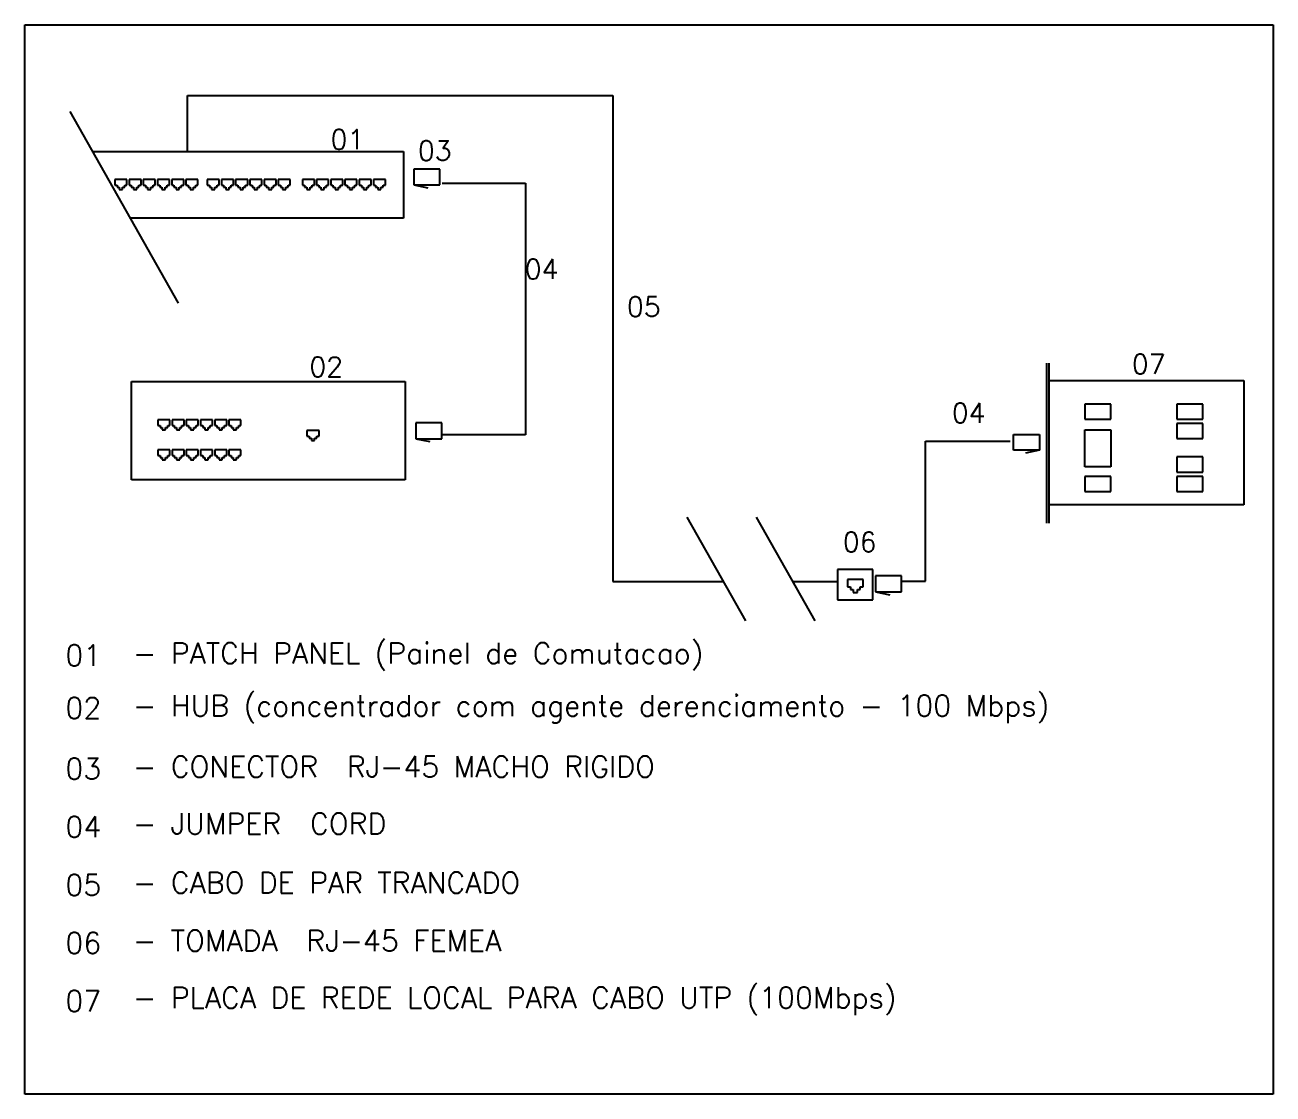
# Model space of a CAD drawing. Extents: x 16 to 124, y 36 to 90.
# Drawn here: x 90.629 to 95.582, y 75.818 to 80.061 of the extents above; entities that cross this region are included whole.
import ezdxf

# ---------------------------------------------------------------- set-up
doc = ezdxf.new("R2010")
doc.units = 0
doc.header["$LTSCALE"] = 0.02
for name, color, linetype in [('3PLANO', 5, 'CONTINUOUS'), ('7TEXTO', 1, 'CONTINUOUS'), ('DES', 5, 'CONTINUOUS'), ('PPN', 7, 'CONTINUOUS'), ('TXLOGICA', 160, 'CONTINUOUS')]:
    doc.layers.add(name, color=color, linetype=linetype)
doc.styles.add('ROMANS', font='simplex.shx')

msp = doc.modelspace()

# ---------------------------------------------------------------- linework, layer by layer
at = {"layer": '3PLANO', "color": 5}
for p, q in [((90.6292, 75.81789), (90.6292, 80.06072)), ((90.6292, 80.06072), (95.58174, 80.06072)), ((95.58174, 80.06072), (95.58174, 75.81789)), ((91.27457, 79.78115), (92.96155, 79.78115)), ((91.27457, 79.55902), (91.27457, 79.78115)), ((92.96155, 79.78115), (92.96155, 77.85136)), ((92.96155, 79.78115), (92.96155, 77.85136)), ((92.28412, 79.43326), (92.6153, 79.43326)), ((92.6153, 79.43326), (92.6153, 78.43377)), ((92.6153, 78.43377), (92.28412, 78.43377)), ((94.20248, 78.40942), (94.53863, 78.40942)), ((94.20248, 78.40942), (94.53863, 78.40942)), ((94.20248, 77.85383), (94.20248, 78.40942)), ((94.20248, 77.85383), (94.20248, 78.40942)), ((93.25592, 78.10677), (93.48869, 77.69524)), ((93.25592, 78.10677), (93.48869, 77.69524)), ((93.53047, 78.10677), (93.76323, 77.69524)), ((93.53047, 78.10677), (93.76323, 77.69524)), ((92.96155, 77.85136), (93.40038, 77.85136)), ((93.67493, 77.85136), (93.85385, 77.85136)), ((93.67493, 77.85136), (93.85385, 77.85136)), ((94.10671, 77.85383), (94.20248, 77.85383)), ((95.58174, 75.81789), (90.6292, 75.81789))]:
    msp.add_line(p, q, dxfattribs=at)
at = {"layer": 'DES'}
for p, q in [((90.80703, 79.71788), (91.23757, 78.95668)), ((90.89688, 79.55902), (92.13177, 79.55902)), ((90.89688, 79.55902), (92.13177, 79.55902)), ((92.13177, 79.55902), (92.13177, 79.29426)), ((92.13177, 79.55902), (92.13177, 79.29426)), ((92.17198, 79.48904), (92.17198, 79.42621)), ((92.17198, 79.48904), (92.17198, 79.42621)), ((92.27521, 79.48904), (92.17198, 79.48904)), ((92.27521, 79.48904), (92.17198, 79.48904)), ((92.27521, 79.42621), (92.27521, 79.48904)), ((92.27521, 79.42621), (92.27521, 79.48904)), ((91.0338, 79.4471), (90.98615, 79.4471)), ((91.0338, 79.4471), (90.98615, 79.4471)), ((90.98615, 79.4471), (90.98615, 79.42545)), ((90.98615, 79.4471), (90.98615, 79.42545)), ((91.0338, 79.42545), (91.0338, 79.4471)), ((91.0338, 79.42545), (91.0338, 79.4471)), ((91.04246, 79.4471), (91.04246, 79.42545)), ((91.04246, 79.4471), (91.04246, 79.42545)), ((91.0901, 79.4471), (91.04246, 79.4471)), ((91.0901, 79.4471), (91.04246, 79.4471)), ((91.0901, 79.42545), (91.0901, 79.4471)), ((91.0901, 79.42545), (91.0901, 79.4471)), ((91.09876, 79.4471), (91.09876, 79.42545)), ((91.09876, 79.4471), (91.09876, 79.42545)), ((91.14641, 79.4471), (91.09876, 79.4471)), ((91.14641, 79.4471), (91.09876, 79.4471)), ((91.14641, 79.42545), (91.14641, 79.4471)), ((91.14641, 79.42545), (91.14641, 79.4471)), ((91.15507, 79.4471), (91.15507, 79.42545)), ((91.15507, 79.4471), (91.15507, 79.42545)), ((91.20271, 79.4471), (91.15507, 79.4471)), ((91.20271, 79.4471), (91.15507, 79.4471)), ((91.20271, 79.42545), (91.20271, 79.4471)), ((91.20271, 79.42545), (91.20271, 79.4471)), ((91.21138, 79.4471), (91.21138, 79.42545)), ((91.21138, 79.4471), (91.21138, 79.42545)), ((91.25902, 79.4471), (91.21138, 79.4471)), ((91.25902, 79.4471), (91.21138, 79.4471)), ((91.25902, 79.42545), (91.25902, 79.4471)), ((91.25902, 79.42545), (91.25902, 79.4471)), ((91.26768, 79.4471), (91.26768, 79.42545)), ((91.26768, 79.4471), (91.26768, 79.42545)), ((91.31533, 79.4471), (91.26768, 79.4471)), ((91.31533, 79.4471), (91.26768, 79.4471)), ((91.31533, 79.42545), (91.31533, 79.4471)), ((91.31533, 79.42545), (91.31533, 79.4471)), ((91.35268, 79.4471), (91.35268, 79.42545)), ((91.35268, 79.4471), (91.35268, 79.42545)), ((91.40032, 79.4471), (91.35268, 79.4471)), ((91.40032, 79.4471), (91.35268, 79.4471)), ((91.40032, 79.42545), (91.40032, 79.4471)), ((91.40032, 79.42545), (91.40032, 79.4471)), ((91.40898, 79.4471), (91.40898, 79.42545)), ((91.40898, 79.4471), (91.40898, 79.42545)), ((91.45663, 79.4471), (91.40898, 79.4471)), ((91.45663, 79.4471), (91.40898, 79.4471)), ((91.45663, 79.42545), (91.45663, 79.4471)), ((91.45663, 79.42545), (91.45663, 79.4471)), ((91.51293, 79.4471), (91.46529, 79.4471)), ((91.51293, 79.4471), (91.46529, 79.4471)), ((91.46529, 79.4471), (91.46529, 79.42545)), ((91.46529, 79.4471), (91.46529, 79.42545)), ((91.51293, 79.42545), (91.51293, 79.4471)), ((91.51293, 79.42545), (91.51293, 79.4471)), ((91.5216, 79.4471), (91.5216, 79.42545)), ((91.5216, 79.4471), (91.5216, 79.42545)), ((91.56924, 79.4471), (91.5216, 79.4471)), ((91.56924, 79.4471), (91.5216, 79.4471)), ((91.56924, 79.42545), (91.56924, 79.4471)), ((91.56924, 79.42545), (91.56924, 79.4471)), ((91.5779, 79.4471), (91.5779, 79.42545)), ((91.5779, 79.4471), (91.5779, 79.42545)), ((91.62555, 79.4471), (91.5779, 79.4471)), ((91.62555, 79.4471), (91.5779, 79.4471)), ((91.62555, 79.42545), (91.62555, 79.4471)), ((91.62555, 79.42545), (91.62555, 79.4471)), ((91.63421, 79.4471), (91.63421, 79.42545)), ((91.63421, 79.4471), (91.63421, 79.42545)), ((91.68185, 79.4471), (91.63421, 79.4471)), ((91.68185, 79.4471), (91.63421, 79.4471)), ((91.68185, 79.42545), (91.68185, 79.4471)), ((91.68185, 79.42545), (91.68185, 79.4471)), ((91.73011, 79.4471), (91.73011, 79.42545)), ((91.73011, 79.4471), (91.73011, 79.42545)), ((91.77776, 79.4471), (91.73011, 79.4471)), ((91.77776, 79.4471), (91.73011, 79.4471)), ((91.77776, 79.42545), (91.77776, 79.4471)), ((91.77776, 79.42545), (91.77776, 79.4471)), ((91.78642, 79.4471), (91.78642, 79.42545)), ((91.78642, 79.4471), (91.78642, 79.42545)), ((91.83406, 79.4471), (91.78642, 79.4471)), ((91.83406, 79.4471), (91.78642, 79.4471)), ((91.83406, 79.42545), (91.83406, 79.4471)), ((91.83406, 79.42545), (91.83406, 79.4471)), ((91.84273, 79.4471), (91.84273, 79.42545)), ((91.84273, 79.4471), (91.84273, 79.42545)), ((91.89037, 79.4471), (91.84273, 79.4471)), ((91.89037, 79.4471), (91.84273, 79.4471)), ((91.89037, 79.42545), (91.89037, 79.4471)), ((91.89037, 79.42545), (91.89037, 79.4471)), ((91.89903, 79.4471), (91.89903, 79.42545)), ((91.89903, 79.4471), (91.89903, 79.42545)), ((91.94668, 79.4471), (91.89903, 79.4471)), ((91.94668, 79.4471), (91.89903, 79.4471)), ((91.94668, 79.42545), (91.94668, 79.4471)), ((91.94668, 79.42545), (91.94668, 79.4471)), ((91.95534, 79.4471), (91.95534, 79.42545)), ((91.95534, 79.4471), (91.95534, 79.42545)), ((92.00298, 79.4471), (91.95534, 79.4471)), ((92.00298, 79.4471), (91.95534, 79.4471)), ((92.00298, 79.42545), (92.00298, 79.4471)), ((92.00298, 79.42545), (92.00298, 79.4471)), ((92.01164, 79.4471), (92.01164, 79.42545)), ((92.01164, 79.4471), (92.01164, 79.42545)), ((92.05929, 79.4471), (92.01164, 79.4471)), ((92.05929, 79.4471), (92.01164, 79.4471)), ((92.05929, 79.42545), (92.05929, 79.4471)), ((92.05929, 79.42545), (92.05929, 79.4471)), ((90.98615, 79.42545), (90.99481, 79.42545)), ((90.98615, 79.42545), (90.99481, 79.42545)), ((90.99481, 79.42545), (90.99481, 79.41679)), ((90.99481, 79.42545), (90.99481, 79.41679)), ((90.99481, 79.41679), (91.00348, 79.41679)), ((90.99481, 79.41679), (91.00348, 79.41679)), ((91.00348, 79.41679), (91.00348, 79.40812)), ((91.00348, 79.41679), (91.00348, 79.40812)), ((91.00348, 79.40812), (91.01647, 79.40812)), ((91.00348, 79.40812), (91.01647, 79.40812)), ((91.01647, 79.40812), (91.01647, 79.41679)), ((91.01647, 79.41679), (91.02513, 79.41679)), ((91.01647, 79.40812), (91.01647, 79.41679)), ((91.01647, 79.41679), (91.02513, 79.41679)), ((91.02513, 79.41679), (91.02513, 79.42545)), ((91.02513, 79.42545), (91.0338, 79.42545)), ((91.02513, 79.41679), (91.02513, 79.42545)), ((91.02513, 79.42545), (91.0338, 79.42545)), ((91.04246, 79.42545), (91.05112, 79.42545)), ((91.04246, 79.42545), (91.05112, 79.42545)), ((91.05112, 79.42545), (91.05112, 79.41679)), ((91.05112, 79.42545), (91.05112, 79.41679)), ((91.05112, 79.41679), (91.05978, 79.41679)), ((91.05112, 79.41679), (91.05978, 79.41679)), ((91.05978, 79.41679), (91.05978, 79.40812)), ((91.05978, 79.41679), (91.05978, 79.40812)), ((91.05978, 79.40812), (91.07278, 79.40812)), ((91.05978, 79.40812), (91.07278, 79.40812)), ((91.07278, 79.40812), (91.07278, 79.41679)), ((91.07278, 79.41679), (91.08144, 79.41679)), ((91.07278, 79.40812), (91.07278, 79.41679)), ((91.07278, 79.41679), (91.08144, 79.41679)), ((91.08144, 79.41679), (91.08144, 79.42545)), ((91.08144, 79.42545), (91.0901, 79.42545)), ((91.08144, 79.41679), (91.08144, 79.42545)), ((91.08144, 79.42545), (91.0901, 79.42545)), ((91.09876, 79.42545), (91.10743, 79.42545)), ((91.09876, 79.42545), (91.10743, 79.42545)), ((91.10743, 79.42545), (91.10743, 79.41679)), ((91.10743, 79.42545), (91.10743, 79.41679)), ((91.10743, 79.41679), (91.11609, 79.41679)), ((91.10743, 79.41679), (91.11609, 79.41679)), ((91.11609, 79.41679), (91.11609, 79.40812)), ((91.11609, 79.41679), (91.11609, 79.40812)), ((91.11609, 79.40812), (91.12908, 79.40812)), ((91.11609, 79.40812), (91.12908, 79.40812)), ((91.12908, 79.40812), (91.12908, 79.41679)), ((91.12908, 79.41679), (91.13775, 79.41679)), ((91.12908, 79.40812), (91.12908, 79.41679)), ((91.12908, 79.41679), (91.13775, 79.41679)), ((91.13775, 79.41679), (91.13775, 79.42545)), ((91.13775, 79.42545), (91.14641, 79.42545)), ((91.13775, 79.41679), (91.13775, 79.42545)), ((91.13775, 79.42545), (91.14641, 79.42545)), ((91.15507, 79.42545), (91.16373, 79.42545)), ((91.15507, 79.42545), (91.16373, 79.42545)), ((91.16373, 79.42545), (91.16373, 79.41679)), ((91.16373, 79.42545), (91.16373, 79.41679)), ((91.16373, 79.41679), (91.1724, 79.41679)), ((91.16373, 79.41679), (91.1724, 79.41679)), ((91.1724, 79.41679), (91.1724, 79.40812)), ((91.1724, 79.41679), (91.1724, 79.40812)), ((91.1724, 79.40812), (91.18539, 79.40812)), ((91.1724, 79.40812), (91.18539, 79.40812)), ((91.18539, 79.40812), (91.18539, 79.41679)), ((91.18539, 79.41679), (91.19405, 79.41679)), ((91.18539, 79.40812), (91.18539, 79.41679)), ((91.18539, 79.41679), (91.19405, 79.41679)), ((91.19405, 79.41679), (91.19405, 79.42545)), ((91.19405, 79.42545), (91.20271, 79.42545)), ((91.19405, 79.41679), (91.19405, 79.42545)), ((91.19405, 79.42545), (91.20271, 79.42545)), ((91.21138, 79.42545), (91.22004, 79.42545)), ((91.21138, 79.42545), (91.22004, 79.42545)), ((91.22004, 79.42545), (91.22004, 79.41679)), ((91.22004, 79.42545), (91.22004, 79.41679)), ((91.22004, 79.41679), (91.2287, 79.41679)), ((91.22004, 79.41679), (91.2287, 79.41679)), ((91.2287, 79.41679), (91.2287, 79.40812)), ((91.2287, 79.41679), (91.2287, 79.40812)), ((91.2287, 79.40812), (91.2417, 79.40812)), ((91.2287, 79.40812), (91.2417, 79.40812)), ((91.2417, 79.40812), (91.2417, 79.41679)), ((91.2417, 79.41679), (91.25036, 79.41679)), ((91.2417, 79.40812), (91.2417, 79.41679)), ((91.2417, 79.41679), (91.25036, 79.41679)), ((91.25036, 79.41679), (91.25036, 79.42545)), ((91.25036, 79.42545), (91.25902, 79.42545)), ((91.25036, 79.41679), (91.25036, 79.42545)), ((91.25036, 79.42545), (91.25902, 79.42545)), ((91.26768, 79.42545), (91.27635, 79.42545)), ((91.26768, 79.42545), (91.27635, 79.42545)), ((91.27635, 79.42545), (91.27635, 79.41679)), ((91.27635, 79.42545), (91.27635, 79.41679)), ((91.27635, 79.41679), (91.28501, 79.41679)), ((91.27635, 79.41679), (91.28501, 79.41679)), ((91.28501, 79.41679), (91.28501, 79.40812)), ((91.28501, 79.41679), (91.28501, 79.40812)), ((91.28501, 79.40812), (91.298, 79.40812)), ((91.28501, 79.40812), (91.298, 79.40812)), ((91.298, 79.40812), (91.298, 79.41679)), ((91.298, 79.41679), (91.30666, 79.41679)), ((91.298, 79.40812), (91.298, 79.41679)), ((91.298, 79.41679), (91.30666, 79.41679)), ((91.30666, 79.41679), (91.30666, 79.42545)), ((91.30666, 79.42545), (91.31533, 79.42545)), ((91.30666, 79.41679), (91.30666, 79.42545)), ((91.30666, 79.42545), (91.31533, 79.42545)), ((91.35268, 79.42545), (91.36134, 79.42545)), ((91.35268, 79.42545), (91.36134, 79.42545)), ((91.36134, 79.42545), (91.36134, 79.41679)), ((91.36134, 79.42545), (91.36134, 79.41679)), ((91.36134, 79.41679), (91.37, 79.41679)), ((91.36134, 79.41679), (91.37, 79.41679)), ((91.37, 79.41679), (91.37, 79.40812)), ((91.37, 79.41679), (91.37, 79.40812)), ((91.37, 79.40812), (91.383, 79.40812)), ((91.37, 79.40812), (91.383, 79.40812)), ((91.383, 79.40812), (91.383, 79.41679)), ((91.383, 79.41679), (91.39166, 79.41679)), ((91.383, 79.40812), (91.383, 79.41679)), ((91.383, 79.41679), (91.39166, 79.41679)), ((91.39166, 79.41679), (91.39166, 79.42545)), ((91.39166, 79.42545), (91.40032, 79.42545)), ((91.39166, 79.41679), (91.39166, 79.42545)), ((91.39166, 79.42545), (91.40032, 79.42545)), ((91.40898, 79.42545), (91.41765, 79.42545)), ((91.40898, 79.42545), (91.41765, 79.42545)), ((91.41765, 79.42545), (91.41765, 79.41679)), ((91.41765, 79.42545), (91.41765, 79.41679)), ((91.41765, 79.41679), (91.42631, 79.41679)), ((91.41765, 79.41679), (91.42631, 79.41679)), ((91.42631, 79.41679), (91.42631, 79.40812)), ((91.42631, 79.41679), (91.42631, 79.40812)), ((91.42631, 79.40812), (91.4393, 79.40812)), ((91.42631, 79.40812), (91.4393, 79.40812)), ((91.4393, 79.40812), (91.4393, 79.41679)), ((91.4393, 79.41679), (91.44796, 79.41679)), ((91.4393, 79.40812), (91.4393, 79.41679)), ((91.4393, 79.41679), (91.44796, 79.41679)), ((91.44796, 79.41679), (91.44796, 79.42545)), ((91.44796, 79.42545), (91.45663, 79.42545)), ((91.44796, 79.41679), (91.44796, 79.42545)), ((91.44796, 79.42545), (91.45663, 79.42545)), ((91.46529, 79.42545), (91.47395, 79.42545)), ((91.46529, 79.42545), (91.47395, 79.42545)), ((91.47395, 79.42545), (91.47395, 79.41679)), ((91.47395, 79.42545), (91.47395, 79.41679)), ((91.47395, 79.41679), (91.48261, 79.41679)), ((91.47395, 79.41679), (91.48261, 79.41679)), ((91.48261, 79.41679), (91.48261, 79.40812)), ((91.48261, 79.41679), (91.48261, 79.40812)), ((91.48261, 79.40812), (91.49561, 79.40812)), ((91.48261, 79.40812), (91.49561, 79.40812)), ((91.49561, 79.40812), (91.49561, 79.41679)), ((91.49561, 79.41679), (91.50427, 79.41679)), ((91.49561, 79.40812), (91.49561, 79.41679)), ((91.49561, 79.41679), (91.50427, 79.41679)), ((91.50427, 79.41679), (91.50427, 79.42545)), ((91.50427, 79.42545), (91.51293, 79.42545)), ((91.50427, 79.41679), (91.50427, 79.42545)), ((91.50427, 79.42545), (91.51293, 79.42545)), ((91.5216, 79.42545), (91.53026, 79.42545)), ((91.5216, 79.42545), (91.53026, 79.42545)), ((91.53026, 79.42545), (91.53026, 79.41679)), ((91.53026, 79.42545), (91.53026, 79.41679)), ((91.53026, 79.41679), (91.53892, 79.41679)), ((91.53026, 79.41679), (91.53892, 79.41679)), ((91.53892, 79.41679), (91.53892, 79.40812)), ((91.53892, 79.41679), (91.53892, 79.40812)), ((91.53892, 79.40812), (91.55191, 79.40812)), ((91.53892, 79.40812), (91.55191, 79.40812)), ((91.55191, 79.40812), (91.55191, 79.41679)), ((91.55191, 79.41679), (91.56058, 79.41679)), ((91.55191, 79.40812), (91.55191, 79.41679)), ((91.55191, 79.41679), (91.56058, 79.41679)), ((91.56058, 79.41679), (91.56058, 79.42545)), ((91.56058, 79.42545), (91.56924, 79.42545)), ((91.56058, 79.41679), (91.56058, 79.42545)), ((91.56058, 79.42545), (91.56924, 79.42545)), ((91.5779, 79.42545), (91.58656, 79.42545)), ((91.5779, 79.42545), (91.58656, 79.42545)), ((91.58656, 79.42545), (91.58656, 79.41679)), ((91.58656, 79.42545), (91.58656, 79.41679)), ((91.58656, 79.41679), (91.59523, 79.41679)), ((91.58656, 79.41679), (91.59523, 79.41679)), ((91.59523, 79.41679), (91.59523, 79.40812)), ((91.59523, 79.41679), (91.59523, 79.40812)), ((91.59523, 79.40812), (91.60822, 79.40812)), ((91.59523, 79.40812), (91.60822, 79.40812)), ((91.60822, 79.40812), (91.60822, 79.41679)), ((91.60822, 79.41679), (91.61688, 79.41679)), ((91.60822, 79.40812), (91.60822, 79.41679)), ((91.60822, 79.41679), (91.61688, 79.41679)), ((91.61688, 79.41679), (91.61688, 79.42545)), ((91.61688, 79.42545), (91.62555, 79.42545)), ((91.61688, 79.41679), (91.61688, 79.42545)), ((91.61688, 79.42545), (91.62555, 79.42545)), ((91.63421, 79.42545), (91.64287, 79.42545)), ((91.63421, 79.42545), (91.64287, 79.42545)), ((91.64287, 79.42545), (91.64287, 79.41679)), ((91.64287, 79.42545), (91.64287, 79.41679)), ((91.64287, 79.41679), (91.65153, 79.41679)), ((91.64287, 79.41679), (91.65153, 79.41679)), ((91.65153, 79.41679), (91.65153, 79.40812)), ((91.65153, 79.41679), (91.65153, 79.40812)), ((91.65153, 79.40812), (91.66453, 79.40812)), ((91.65153, 79.40812), (91.66453, 79.40812)), ((91.66453, 79.40812), (91.66453, 79.41679)), ((91.66453, 79.41679), (91.67319, 79.41679)), ((91.66453, 79.40812), (91.66453, 79.41679)), ((91.66453, 79.41679), (91.67319, 79.41679)), ((91.67319, 79.41679), (91.67319, 79.42545)), ((91.67319, 79.42545), (91.68185, 79.42545)), ((91.67319, 79.41679), (91.67319, 79.42545)), ((91.67319, 79.42545), (91.68185, 79.42545)), ((91.73011, 79.42545), (91.73878, 79.42545)), ((91.73011, 79.42545), (91.73878, 79.42545)), ((91.73878, 79.42545), (91.73878, 79.41679)), ((91.73878, 79.42545), (91.73878, 79.41679)), ((91.73878, 79.41679), (91.74744, 79.41679)), ((91.73878, 79.41679), (91.74744, 79.41679)), ((91.74744, 79.41679), (91.74744, 79.40812)), ((91.74744, 79.41679), (91.74744, 79.40812)), ((91.74744, 79.40812), (91.76043, 79.40812)), ((91.74744, 79.40812), (91.76043, 79.40812)), ((91.76043, 79.40812), (91.76043, 79.41679)), ((91.76043, 79.41679), (91.76909, 79.41679)), ((91.76043, 79.40812), (91.76043, 79.41679)), ((91.76043, 79.41679), (91.76909, 79.41679)), ((91.76909, 79.41679), (91.76909, 79.42545)), ((91.76909, 79.42545), (91.77776, 79.42545)), ((91.76909, 79.41679), (91.76909, 79.42545)), ((91.76909, 79.42545), (91.77776, 79.42545)), ((91.78642, 79.42545), (91.79508, 79.42545)), ((91.78642, 79.42545), (91.79508, 79.42545)), ((91.79508, 79.42545), (91.79508, 79.41679)), ((91.79508, 79.42545), (91.79508, 79.41679)), ((91.79508, 79.41679), (91.80374, 79.41679)), ((91.79508, 79.41679), (91.80374, 79.41679)), ((91.80374, 79.41679), (91.80374, 79.40812)), ((91.80374, 79.41679), (91.80374, 79.40812)), ((91.80374, 79.40812), (91.81674, 79.40812)), ((91.80374, 79.40812), (91.81674, 79.40812)), ((91.81674, 79.40812), (91.81674, 79.41679)), ((91.81674, 79.41679), (91.8254, 79.41679)), ((91.81674, 79.40812), (91.81674, 79.41679)), ((91.81674, 79.41679), (91.8254, 79.41679)), ((91.8254, 79.41679), (91.8254, 79.42545)), ((91.8254, 79.42545), (91.83406, 79.42545)), ((91.8254, 79.41679), (91.8254, 79.42545)), ((91.8254, 79.42545), (91.83406, 79.42545)), ((91.84273, 79.42545), (91.85139, 79.42545)), ((91.84273, 79.42545), (91.85139, 79.42545)), ((91.85139, 79.42545), (91.85139, 79.41679)), ((91.85139, 79.42545), (91.85139, 79.41679)), ((91.85139, 79.41679), (91.86005, 79.41679)), ((91.85139, 79.41679), (91.86005, 79.41679)), ((91.86005, 79.41679), (91.86005, 79.40812)), ((91.86005, 79.41679), (91.86005, 79.40812)), ((91.86005, 79.40812), (91.87304, 79.40812)), ((91.86005, 79.40812), (91.87304, 79.40812)), ((91.87304, 79.40812), (91.87304, 79.41679)), ((91.87304, 79.41679), (91.88171, 79.41679)), ((91.87304, 79.40812), (91.87304, 79.41679)), ((91.87304, 79.41679), (91.88171, 79.41679)), ((91.88171, 79.41679), (91.88171, 79.42545)), ((91.88171, 79.42545), (91.89037, 79.42545)), ((91.88171, 79.41679), (91.88171, 79.42545)), ((91.88171, 79.42545), (91.89037, 79.42545)), ((91.89903, 79.42545), (91.90769, 79.42545)), ((91.89903, 79.42545), (91.90769, 79.42545)), ((91.90769, 79.42545), (91.90769, 79.41679)), ((91.90769, 79.42545), (91.90769, 79.41679)), ((91.90769, 79.41679), (91.91636, 79.41679)), ((91.90769, 79.41679), (91.91636, 79.41679)), ((91.91636, 79.41679), (91.91636, 79.40812)), ((91.91636, 79.41679), (91.91636, 79.40812)), ((91.91636, 79.40812), (91.92935, 79.40812)), ((91.91636, 79.40812), (91.92935, 79.40812)), ((91.92935, 79.40812), (91.92935, 79.41679)), ((91.92935, 79.41679), (91.93801, 79.41679)), ((91.92935, 79.40812), (91.92935, 79.41679)), ((91.92935, 79.41679), (91.93801, 79.41679)), ((91.93801, 79.41679), (91.93801, 79.42545)), ((91.93801, 79.42545), (91.94668, 79.42545)), ((91.93801, 79.41679), (91.93801, 79.42545)), ((91.93801, 79.42545), (91.94668, 79.42545)), ((91.95534, 79.42545), (91.964, 79.42545)), ((91.95534, 79.42545), (91.964, 79.42545)), ((91.964, 79.42545), (91.964, 79.41679)), ((91.964, 79.42545), (91.964, 79.41679)), ((91.964, 79.41679), (91.97266, 79.41679)), ((91.964, 79.41679), (91.97266, 79.41679)), ((91.97266, 79.41679), (91.97266, 79.40812)), ((91.97266, 79.41679), (91.97266, 79.40812)), ((91.97266, 79.40812), (91.98566, 79.40812)), ((91.97266, 79.40812), (91.98566, 79.40812)), ((91.98566, 79.40812), (91.98566, 79.41679)), ((91.98566, 79.41679), (91.99432, 79.41679)), ((91.98566, 79.40812), (91.98566, 79.41679)), ((91.98566, 79.41679), (91.99432, 79.41679)), ((91.99432, 79.41679), (91.99432, 79.42545)), ((91.99432, 79.42545), (92.00298, 79.42545)), ((91.99432, 79.41679), (91.99432, 79.42545)), ((91.99432, 79.42545), (92.00298, 79.42545)), ((92.01164, 79.42545), (92.02031, 79.42545)), ((92.01164, 79.42545), (92.02031, 79.42545)), ((92.02031, 79.42545), (92.02031, 79.41679)), ((92.02031, 79.42545), (92.02031, 79.41679)), ((92.02031, 79.41679), (92.02897, 79.41679)), ((92.02031, 79.41679), (92.02897, 79.41679)), ((92.02897, 79.41679), (92.02897, 79.40812)), ((92.02897, 79.41679), (92.02897, 79.40812)), ((92.02897, 79.40812), (92.04196, 79.40812)), ((92.02897, 79.40812), (92.04196, 79.40812)), ((92.04196, 79.40812), (92.04196, 79.41679)), ((92.04196, 79.41679), (92.05063, 79.41679)), ((92.04196, 79.40812), (92.04196, 79.41679)), ((92.04196, 79.41679), (92.05063, 79.41679)), ((92.05063, 79.41679), (92.05063, 79.42545)), ((92.05063, 79.41679), (92.05063, 79.42545)), ((92.05063, 79.42545), (92.05929, 79.42545)), ((92.05063, 79.42545), (92.05929, 79.42545)), ((92.17198, 79.42621), (92.22793, 79.4146)), ((92.17198, 79.42621), (92.22793, 79.4146)), ((92.17198, 79.42621), (92.27521, 79.42621)), ((92.17198, 79.42621), (92.27521, 79.42621)), ((92.13177, 79.29426), (91.04663, 79.29426)), ((92.13177, 79.29426), (91.04663, 79.29426)), ((94.68465, 78.08327), (94.68465, 78.71847)), ((94.68465, 78.08327), (94.68465, 78.71847)), ((94.69323, 78.08327), (94.69323, 78.71847)), ((94.69323, 78.08327), (94.69323, 78.71847)), ((94.69323, 78.6499), (95.46621, 78.6499)), ((94.69323, 78.6499), (95.46621, 78.6499)), ((95.46621, 78.6499), (95.46621, 78.15612)), ((95.46621, 78.6499), (95.46621, 78.15612)), ((91.0521, 78.25505), (91.0521, 78.64558)), ((91.0521, 78.25505), (91.0521, 78.64558)), ((91.0521, 78.64558), (92.13839, 78.64558)), ((91.0521, 78.64558), (92.13839, 78.64558)), ((92.13839, 78.64558), (92.13839, 78.25505)), ((92.13839, 78.64558), (92.13839, 78.25505)), ((94.83513, 78.5562), (94.83513, 78.49621)), ((94.83513, 78.5562), (94.83513, 78.49621)), ((94.93805, 78.5562), (94.83513, 78.5562)), ((94.93805, 78.5562), (94.83513, 78.5562)), ((94.93805, 78.49621), (94.93805, 78.5562)), ((94.93805, 78.49621), (94.93805, 78.5562)), ((95.19963, 78.5562), (95.19963, 78.49621)), ((95.19963, 78.5562), (95.19963, 78.49621)), ((95.30255, 78.5562), (95.19963, 78.5562)), ((95.30255, 78.5562), (95.19963, 78.5562)), ((95.30255, 78.49621), (95.30255, 78.5562)), ((95.30255, 78.49621), (95.30255, 78.5562)), ((91.20444, 78.49334), (91.1568, 78.49334)), ((91.1568, 78.49334), (91.1568, 78.47168)), ((91.20444, 78.49334), (91.1568, 78.49334)), ((91.1568, 78.49334), (91.1568, 78.47168)), ((91.1568, 78.47168), (91.16546, 78.47168)), ((91.1568, 78.47168), (91.16546, 78.47168)), ((91.16546, 78.47168), (91.16546, 78.46302)), ((91.16546, 78.47168), (91.16546, 78.46302)), ((91.16546, 78.46302), (91.17412, 78.46302)), ((91.16546, 78.46302), (91.17412, 78.46302)), ((91.17412, 78.46302), (91.17412, 78.45436)), ((91.17412, 78.46302), (91.17412, 78.45436)), ((91.17412, 78.45436), (91.18712, 78.45436)), ((91.17412, 78.45436), (91.18712, 78.45436)), ((91.18712, 78.45436), (91.18712, 78.46302)), ((91.18712, 78.46302), (91.19578, 78.46302)), ((91.18712, 78.45436), (91.18712, 78.46302)), ((91.18712, 78.46302), (91.19578, 78.46302)), ((91.19578, 78.46302), (91.19578, 78.47168)), ((91.19578, 78.47168), (91.20444, 78.47168)), ((91.19578, 78.46302), (91.19578, 78.47168)), ((91.19578, 78.47168), (91.20444, 78.47168)), ((91.20444, 78.47168), (91.20444, 78.49334)), ((91.20444, 78.47168), (91.20444, 78.49334)), ((91.26075, 78.49334), (91.2131, 78.49334)), ((91.2131, 78.49334), (91.2131, 78.47168)), ((91.26075, 78.49334), (91.2131, 78.49334)), ((91.2131, 78.49334), (91.2131, 78.47168)), ((91.2131, 78.47168), (91.22177, 78.47168)), ((91.2131, 78.47168), (91.22177, 78.47168)), ((91.22177, 78.47168), (91.22177, 78.46302)), ((91.22177, 78.47168), (91.22177, 78.46302)), ((91.22177, 78.46302), (91.23043, 78.46302)), ((91.22177, 78.46302), (91.23043, 78.46302)), ((91.23043, 78.46302), (91.23043, 78.45436)), ((91.23043, 78.46302), (91.23043, 78.45436)), ((91.23043, 78.45436), (91.24342, 78.45436)), ((91.23043, 78.45436), (91.24342, 78.45436)), ((91.24342, 78.45436), (91.24342, 78.46302)), ((91.24342, 78.46302), (91.25208, 78.46302)), ((91.24342, 78.45436), (91.24342, 78.46302)), ((91.24342, 78.46302), (91.25208, 78.46302)), ((91.25208, 78.46302), (91.25208, 78.47168)), ((91.25208, 78.47168), (91.26075, 78.47168)), ((91.25208, 78.46302), (91.25208, 78.47168)), ((91.25208, 78.47168), (91.26075, 78.47168)), ((91.26075, 78.47168), (91.26075, 78.49334)), ((91.26075, 78.47168), (91.26075, 78.49334)), ((91.31705, 78.49334), (91.26941, 78.49334)), ((91.26941, 78.49334), (91.26941, 78.47168)), ((91.31705, 78.49334), (91.26941, 78.49334)), ((91.26941, 78.49334), (91.26941, 78.47168)), ((91.26941, 78.47168), (91.27807, 78.47168)), ((91.26941, 78.47168), (91.27807, 78.47168)), ((91.27807, 78.47168), (91.27807, 78.46302)), ((91.27807, 78.47168), (91.27807, 78.46302)), ((91.27807, 78.46302), (91.28673, 78.46302)), ((91.27807, 78.46302), (91.28673, 78.46302)), ((91.28673, 78.46302), (91.28673, 78.45436)), ((91.28673, 78.46302), (91.28673, 78.45436)), ((91.28673, 78.45436), (91.29973, 78.45436)), ((91.28673, 78.45436), (91.29973, 78.45436)), ((91.29973, 78.45436), (91.29973, 78.46302)), ((91.29973, 78.46302), (91.30839, 78.46302)), ((91.29973, 78.45436), (91.29973, 78.46302)), ((91.29973, 78.46302), (91.30839, 78.46302)), ((91.30839, 78.46302), (91.30839, 78.47168)), ((91.30839, 78.47168), (91.31705, 78.47168)), ((91.30839, 78.46302), (91.30839, 78.47168)), ((91.30839, 78.47168), (91.31705, 78.47168)), ((91.31705, 78.47168), (91.31705, 78.49334)), ((91.31705, 78.47168), (91.31705, 78.49334)), ((91.37336, 78.49334), (91.32572, 78.49334)), ((91.32572, 78.49334), (91.32572, 78.47168)), ((91.37336, 78.49334), (91.32572, 78.49334)), ((91.32572, 78.49334), (91.32572, 78.47168)), ((91.32572, 78.47168), (91.33438, 78.47168)), ((91.32572, 78.47168), (91.33438, 78.47168)), ((91.33438, 78.47168), (91.33438, 78.46302)), ((91.33438, 78.47168), (91.33438, 78.46302)), ((91.33438, 78.46302), (91.34304, 78.46302)), ((91.33438, 78.46302), (91.34304, 78.46302)), ((91.34304, 78.46302), (91.34304, 78.45436)), ((91.34304, 78.46302), (91.34304, 78.45436)), ((91.34304, 78.45436), (91.35603, 78.45436)), ((91.34304, 78.45436), (91.35603, 78.45436)), ((91.35603, 78.45436), (91.35603, 78.46302)), ((91.35603, 78.46302), (91.3647, 78.46302)), ((91.35603, 78.45436), (91.35603, 78.46302)), ((91.35603, 78.46302), (91.3647, 78.46302)), ((91.3647, 78.46302), (91.3647, 78.47168)), ((91.3647, 78.47168), (91.37336, 78.47168)), ((91.3647, 78.46302), (91.3647, 78.47168)), ((91.3647, 78.47168), (91.37336, 78.47168)), ((91.37336, 78.47168), (91.37336, 78.49334)), ((91.37336, 78.47168), (91.37336, 78.49334)), ((91.42967, 78.49334), (91.38202, 78.49334)), ((91.38202, 78.49334), (91.38202, 78.47168)), ((91.42967, 78.49334), (91.38202, 78.49334)), ((91.38202, 78.49334), (91.38202, 78.47168)), ((91.38202, 78.47168), (91.39068, 78.47168)), ((91.38202, 78.47168), (91.39068, 78.47168)), ((91.39068, 78.47168), (91.39068, 78.46302)), ((91.39068, 78.47168), (91.39068, 78.46302)), ((91.39068, 78.46302), (91.39935, 78.46302)), ((91.39068, 78.46302), (91.39935, 78.46302)), ((91.39935, 78.46302), (91.39935, 78.45436)), ((91.39935, 78.46302), (91.39935, 78.45436)), ((91.39935, 78.45436), (91.41234, 78.45436)), ((91.39935, 78.45436), (91.41234, 78.45436)), ((91.41234, 78.45436), (91.41234, 78.46302)), ((91.41234, 78.46302), (91.421, 78.46302)), ((91.41234, 78.45436), (91.41234, 78.46302)), ((91.41234, 78.46302), (91.421, 78.46302)), ((91.421, 78.46302), (91.421, 78.47168)), ((91.421, 78.47168), (91.42967, 78.47168)), ((91.421, 78.46302), (91.421, 78.47168)), ((91.421, 78.47168), (91.42967, 78.47168)), ((91.42967, 78.47168), (91.42967, 78.49334)), ((91.42967, 78.47168), (91.42967, 78.49334)), ((91.48597, 78.49334), (91.43833, 78.49334)), ((91.48597, 78.49334), (91.43833, 78.49334)), ((91.43833, 78.49334), (91.43833, 78.47168)), ((91.43833, 78.49334), (91.43833, 78.47168)), ((91.43833, 78.47168), (91.44699, 78.47168)), ((91.43833, 78.47168), (91.44699, 78.47168)), ((91.44699, 78.47168), (91.44699, 78.46302)), ((91.44699, 78.47168), (91.44699, 78.46302)), ((91.44699, 78.46302), (91.45565, 78.46302)), ((91.44699, 78.46302), (91.45565, 78.46302)), ((91.45565, 78.46302), (91.45565, 78.45436)), ((91.45565, 78.46302), (91.45565, 78.45436)), ((91.45565, 78.45436), (91.46865, 78.45436)), ((91.45565, 78.45436), (91.46865, 78.45436)), ((91.46865, 78.46302), (91.47731, 78.46302)), ((91.46865, 78.46302), (91.47731, 78.46302)), ((91.46865, 78.45436), (91.46865, 78.46302)), ((91.46865, 78.45436), (91.46865, 78.46302)), ((91.47731, 78.46302), (91.47731, 78.47168)), ((91.47731, 78.47168), (91.48597, 78.47168)), ((91.47731, 78.46302), (91.47731, 78.47168)), ((91.47731, 78.47168), (91.48597, 78.47168)), ((91.48597, 78.47168), (91.48597, 78.49334)), ((91.48597, 78.47168), (91.48597, 78.49334)), ((91.74836, 78.45085), (91.74836, 78.42919)), ((91.74836, 78.45085), (91.74836, 78.42919)), ((91.796, 78.45085), (91.74836, 78.45085)), ((91.796, 78.45085), (91.74836, 78.45085)), ((91.796, 78.42919), (91.796, 78.45085)), ((91.796, 78.42919), (91.796, 78.45085)), ((92.18042, 78.48156), (92.18042, 78.41873)), ((92.18042, 78.48156), (92.18042, 78.41873)), ((92.28364, 78.48156), (92.18042, 78.48156)), ((92.28364, 78.48156), (92.18042, 78.48156)), ((92.28364, 78.41873), (92.28364, 78.48156)), ((92.28364, 78.41873), (92.28364, 78.48156)), ((94.83513, 78.49621), (94.93805, 78.49621)), ((94.83513, 78.49621), (94.93805, 78.49621)), ((94.83513, 78.30765), (94.83513, 78.45335)), ((94.83513, 78.30765), (94.83513, 78.45335)), ((94.83513, 78.45335), (94.93805, 78.45335)), ((94.83513, 78.45335), (94.93805, 78.45335)), ((94.93805, 78.45335), (94.93805, 78.30765)), ((94.93805, 78.45335), (94.93805, 78.30765)), ((95.19963, 78.49621), (95.30255, 78.49621)), ((95.19963, 78.49621), (95.30255, 78.49621)), ((95.19963, 78.47907), (95.19963, 78.41907)), ((95.19963, 78.47907), (95.19963, 78.41907)), ((95.30255, 78.47907), (95.19963, 78.47907)), ((95.30255, 78.47907), (95.19963, 78.47907)), ((95.30255, 78.41907), (95.30255, 78.47907)), ((95.30255, 78.41907), (95.30255, 78.47907)), ((91.74836, 78.42919), (91.75702, 78.42919)), ((91.74836, 78.42919), (91.75702, 78.42919)), ((91.75702, 78.42919), (91.75702, 78.42053)), ((91.75702, 78.42919), (91.75702, 78.42053)), ((91.75702, 78.42053), (91.76568, 78.42053)), ((91.75702, 78.42053), (91.76568, 78.42053)), ((91.76568, 78.42053), (91.76568, 78.41187)), ((91.76568, 78.42053), (91.76568, 78.41187)), ((91.76568, 78.41187), (91.77867, 78.41187)), ((91.76568, 78.41187), (91.77867, 78.41187)), ((91.77867, 78.41187), (91.77867, 78.42053)), ((91.77867, 78.42053), (91.78734, 78.42053)), ((91.77867, 78.41187), (91.77867, 78.42053)), ((91.77867, 78.42053), (91.78734, 78.42053)), ((91.78734, 78.42053), (91.78734, 78.42919)), ((91.78734, 78.42053), (91.78734, 78.42919)), ((91.78734, 78.42919), (91.796, 78.42919)), ((91.78734, 78.42919), (91.796, 78.42919)), ((92.18042, 78.41873), (92.23637, 78.40713)), ((92.18042, 78.41873), (92.23637, 78.40713)), ((92.18042, 78.41873), (92.28364, 78.41873)), ((92.18042, 78.41873), (92.28364, 78.41873)), ((94.55181, 78.37305), (94.55181, 78.43588)), ((94.55181, 78.37305), (94.55181, 78.43588)), ((94.55181, 78.43588), (94.65504, 78.43588)), ((94.55181, 78.43588), (94.65504, 78.43588)), ((94.65504, 78.43588), (94.65504, 78.37305)), ((94.65504, 78.43588), (94.65504, 78.37305)), ((95.19963, 78.41907), (95.30255, 78.41907)), ((95.19963, 78.41907), (95.30255, 78.41907)), ((91.20444, 78.37419), (91.1568, 78.37419)), ((91.1568, 78.37419), (91.1568, 78.35254)), ((91.20444, 78.37419), (91.1568, 78.37419)), ((91.1568, 78.37419), (91.1568, 78.35254)), ((91.1568, 78.35254), (91.16546, 78.35254)), ((91.1568, 78.35254), (91.16546, 78.35254)), ((91.16546, 78.35254), (91.16546, 78.34388)), ((91.16546, 78.35254), (91.16546, 78.34388)), ((91.19578, 78.34388), (91.19578, 78.35254)), ((91.19578, 78.35254), (91.20444, 78.35254)), ((91.19578, 78.34388), (91.19578, 78.35254)), ((91.19578, 78.35254), (91.20444, 78.35254)), ((91.20444, 78.35254), (91.20444, 78.37419)), ((91.20444, 78.35254), (91.20444, 78.37419)), ((91.26075, 78.37419), (91.2131, 78.37419)), ((91.2131, 78.37419), (91.2131, 78.35254)), ((91.26075, 78.37419), (91.2131, 78.37419)), ((91.2131, 78.37419), (91.2131, 78.35254)), ((91.2131, 78.35254), (91.22177, 78.35254)), ((91.2131, 78.35254), (91.22177, 78.35254)), ((91.22177, 78.35254), (91.22177, 78.34388)), ((91.22177, 78.35254), (91.22177, 78.34388)), ((91.25208, 78.34388), (91.25208, 78.35254)), ((91.25208, 78.35254), (91.26075, 78.35254)), ((91.25208, 78.34388), (91.25208, 78.35254)), ((91.25208, 78.35254), (91.26075, 78.35254)), ((91.26075, 78.35254), (91.26075, 78.37419)), ((91.26075, 78.35254), (91.26075, 78.37419)), ((91.31705, 78.37419), (91.26941, 78.37419)), ((91.26941, 78.37419), (91.26941, 78.35254)), ((91.31705, 78.37419), (91.26941, 78.37419)), ((91.26941, 78.37419), (91.26941, 78.35254)), ((91.26941, 78.35254), (91.27807, 78.35254)), ((91.26941, 78.35254), (91.27807, 78.35254)), ((91.27807, 78.35254), (91.27807, 78.34388)), ((91.27807, 78.35254), (91.27807, 78.34388)), ((91.30839, 78.34388), (91.30839, 78.35254)), ((91.30839, 78.35254), (91.31705, 78.35254)), ((91.30839, 78.34388), (91.30839, 78.35254)), ((91.30839, 78.35254), (91.31705, 78.35254)), ((91.31705, 78.35254), (91.31705, 78.37419)), ((91.31705, 78.35254), (91.31705, 78.37419)), ((91.37336, 78.37419), (91.32572, 78.37419)), ((91.32572, 78.37419), (91.32572, 78.35254)), ((91.37336, 78.37419), (91.32572, 78.37419)), ((91.32572, 78.37419), (91.32572, 78.35254)), ((91.32572, 78.35254), (91.33438, 78.35254)), ((91.32572, 78.35254), (91.33438, 78.35254)), ((91.33438, 78.35254), (91.33438, 78.34388)), ((91.33438, 78.35254), (91.33438, 78.34388)), ((91.3647, 78.34388), (91.3647, 78.35254)), ((91.3647, 78.35254), (91.37336, 78.35254)), ((91.3647, 78.34388), (91.3647, 78.35254)), ((91.3647, 78.35254), (91.37336, 78.35254)), ((91.37336, 78.35254), (91.37336, 78.37419)), ((91.37336, 78.35254), (91.37336, 78.37419)), ((91.42967, 78.37419), (91.38202, 78.37419)), ((91.38202, 78.37419), (91.38202, 78.35254)), ((91.42967, 78.37419), (91.38202, 78.37419)), ((91.38202, 78.37419), (91.38202, 78.35254)), ((91.38202, 78.35254), (91.39068, 78.35254)), ((91.38202, 78.35254), (91.39068, 78.35254)), ((91.39068, 78.35254), (91.39068, 78.34388)), ((91.39068, 78.35254), (91.39068, 78.34388)), ((91.421, 78.34388), (91.421, 78.35254)), ((91.421, 78.35254), (91.42967, 78.35254)), ((91.421, 78.34388), (91.421, 78.35254)), ((91.421, 78.35254), (91.42967, 78.35254)), ((91.42967, 78.35254), (91.42967, 78.37419)), ((91.42967, 78.35254), (91.42967, 78.37419)), ((91.48597, 78.37419), (91.43833, 78.37419)), ((91.48597, 78.37419), (91.43833, 78.37419)), ((91.43833, 78.37419), (91.43833, 78.35254)), ((91.43833, 78.37419), (91.43833, 78.35254)), ((91.43833, 78.35254), (91.44699, 78.35254)), ((91.43833, 78.35254), (91.44699, 78.35254)), ((91.44699, 78.35254), (91.44699, 78.34388)), ((91.44699, 78.35254), (91.44699, 78.34388)), ((91.47731, 78.34388), (91.47731, 78.35254)), ((91.47731, 78.35254), (91.48597, 78.35254)), ((91.47731, 78.34388), (91.47731, 78.35254)), ((91.47731, 78.35254), (91.48597, 78.35254)), ((91.48597, 78.35254), (91.48597, 78.37419)), ((91.48597, 78.35254), (91.48597, 78.37419)), ((94.65504, 78.37305), (94.55181, 78.37305)), ((94.65504, 78.37305), (94.55181, 78.37305)), ((94.65504, 78.37305), (94.59909, 78.36144)), ((94.65504, 78.37305), (94.59909, 78.36144)), ((91.16546, 78.34388), (91.17412, 78.34388)), ((91.16546, 78.34388), (91.17412, 78.34388)), ((91.17412, 78.34388), (91.17412, 78.33521)), ((91.17412, 78.34388), (91.17412, 78.33521)), ((91.17412, 78.33521), (91.18712, 78.33521)), ((91.17412, 78.33521), (91.18712, 78.33521)), ((91.18712, 78.33521), (91.18712, 78.34388)), ((91.18712, 78.34388), (91.19578, 78.34388)), ((91.18712, 78.33521), (91.18712, 78.34388)), ((91.18712, 78.34388), (91.19578, 78.34388)), ((91.22177, 78.34388), (91.23043, 78.34388)), ((91.22177, 78.34388), (91.23043, 78.34388)), ((91.23043, 78.34388), (91.23043, 78.33521)), ((91.23043, 78.34388), (91.23043, 78.33521)), ((91.23043, 78.33521), (91.24342, 78.33521)), ((91.23043, 78.33521), (91.24342, 78.33521)), ((91.24342, 78.33521), (91.24342, 78.34388)), ((91.24342, 78.34388), (91.25208, 78.34388)), ((91.24342, 78.33521), (91.24342, 78.34388)), ((91.24342, 78.34388), (91.25208, 78.34388)), ((91.27807, 78.34388), (91.28673, 78.34388)), ((91.27807, 78.34388), (91.28673, 78.34388)), ((91.28673, 78.34388), (91.28673, 78.33521)), ((91.28673, 78.34388), (91.28673, 78.33521)), ((91.28673, 78.33521), (91.29973, 78.33521)), ((91.28673, 78.33521), (91.29973, 78.33521)), ((91.29973, 78.33521), (91.29973, 78.34388)), ((91.29973, 78.34388), (91.30839, 78.34388)), ((91.29973, 78.33521), (91.29973, 78.34388)), ((91.29973, 78.34388), (91.30839, 78.34388)), ((91.33438, 78.34388), (91.34304, 78.34388)), ((91.33438, 78.34388), (91.34304, 78.34388)), ((91.34304, 78.34388), (91.34304, 78.33521)), ((91.34304, 78.34388), (91.34304, 78.33521)), ((91.34304, 78.33521), (91.35603, 78.33521)), ((91.34304, 78.33521), (91.35603, 78.33521)), ((91.35603, 78.33521), (91.35603, 78.34388)), ((91.35603, 78.34388), (91.3647, 78.34388)), ((91.35603, 78.33521), (91.35603, 78.34388)), ((91.35603, 78.34388), (91.3647, 78.34388)), ((91.39068, 78.34388), (91.39935, 78.34388)), ((91.39068, 78.34388), (91.39935, 78.34388)), ((91.39935, 78.34388), (91.39935, 78.33521)), ((91.39935, 78.34388), (91.39935, 78.33521)), ((91.39935, 78.33521), (91.41234, 78.33521)), ((91.39935, 78.33521), (91.41234, 78.33521)), ((91.41234, 78.33521), (91.41234, 78.34388)), ((91.41234, 78.34388), (91.421, 78.34388)), ((91.41234, 78.33521), (91.41234, 78.34388)), ((91.41234, 78.34388), (91.421, 78.34388)), ((91.44699, 78.34388), (91.45565, 78.34388)), ((91.44699, 78.34388), (91.45565, 78.34388)), ((91.45565, 78.34388), (91.45565, 78.33521)), ((91.45565, 78.34388), (91.45565, 78.33521)), ((91.45565, 78.33521), (91.46865, 78.33521)), ((91.45565, 78.33521), (91.46865, 78.33521)), ((91.46865, 78.34388), (91.47731, 78.34388)), ((91.46865, 78.34388), (91.47731, 78.34388)), ((91.46865, 78.33521), (91.46865, 78.34388)), ((91.46865, 78.33521), (91.46865, 78.34388)), ((94.93805, 78.30765), (94.83513, 78.30765)), ((94.93805, 78.30765), (94.83513, 78.30765)), ((95.19963, 78.34622), (95.19963, 78.28622)), ((95.19963, 78.34622), (95.19963, 78.28622)), ((95.30255, 78.34622), (95.19963, 78.34622)), ((95.30255, 78.34622), (95.19963, 78.34622)), ((95.30255, 78.28622), (95.30255, 78.34622)), ((95.30255, 78.28622), (95.30255, 78.34622)), ((92.13839, 78.25505), (91.0521, 78.25505)), ((92.13839, 78.25505), (91.0521, 78.25505)), ((94.93805, 78.26908), (94.83513, 78.26908)), ((94.93805, 78.26908), (94.83513, 78.26908)), ((94.83513, 78.26908), (94.83513, 78.20909)), ((94.83513, 78.26908), (94.83513, 78.20909)), ((94.93805, 78.20909), (94.93805, 78.26908)), ((94.93805, 78.20909), (94.93805, 78.26908)), ((95.19963, 78.28622), (95.30255, 78.28622)), ((95.19963, 78.28622), (95.30255, 78.28622)), ((95.30255, 78.26908), (95.19963, 78.26908)), ((95.30255, 78.26908), (95.19963, 78.26908)), ((95.19963, 78.26908), (95.19963, 78.20909)), ((95.19963, 78.26908), (95.19963, 78.20909)), ((95.30255, 78.20909), (95.30255, 78.26908)), ((95.30255, 78.20909), (95.30255, 78.26908)), ((94.83513, 78.20909), (94.93805, 78.20909)), ((94.83513, 78.20909), (94.93805, 78.20909)), ((95.19963, 78.20909), (95.30255, 78.20909)), ((95.19963, 78.20909), (95.30255, 78.20909)), ((95.46621, 78.15612), (94.69323, 78.15612)), ((95.46621, 78.15612), (94.69323, 78.15612)), ((93.99323, 77.89925), (93.85385, 77.89925)), ((93.99323, 77.89925), (93.85385, 77.89925)), ((93.85385, 77.89925), (93.85385, 77.77946)), ((93.85385, 77.89925), (93.85385, 77.77946)), ((93.95512, 77.85936), (93.89318, 77.85936)), ((93.89318, 77.85936), (93.89318, 77.83121)), ((93.95512, 77.85936), (93.89318, 77.85936)), ((93.89318, 77.85936), (93.89318, 77.83121)), ((93.95512, 77.83121), (93.95512, 77.85936)), ((93.95512, 77.83121), (93.95512, 77.85936)), ((93.99323, 77.77946), (93.99323, 77.89925)), ((93.99323, 77.77946), (93.99323, 77.89925)), ((94.00479, 77.87398), (94.00479, 77.81115)), ((94.00479, 77.87398), (94.00479, 77.81115)), ((94.10802, 77.87398), (94.00479, 77.87398)), ((94.10802, 77.87398), (94.00479, 77.87398)), ((94.10802, 77.81115), (94.10802, 77.87398)), ((94.10802, 77.81115), (94.10802, 77.87398)), ((93.89318, 77.83121), (93.90444, 77.83121)), ((93.89318, 77.83121), (93.90444, 77.83121)), ((93.90444, 77.83121), (93.90444, 77.81995)), ((93.90444, 77.83121), (93.90444, 77.81995)), ((93.90444, 77.81995), (93.9157, 77.81995)), ((93.90444, 77.81995), (93.9157, 77.81995)), ((93.9157, 77.81995), (93.9157, 77.80868)), ((93.9157, 77.81995), (93.9157, 77.80868)), ((93.9157, 77.80868), (93.93259, 77.80868)), ((93.9157, 77.80868), (93.93259, 77.80868)), ((93.93259, 77.80868), (93.93259, 77.81995)), ((93.93259, 77.81995), (93.94385, 77.81995)), ((93.93259, 77.80868), (93.93259, 77.81995)), ((93.93259, 77.81995), (93.94385, 77.81995)), ((93.94385, 77.81995), (93.94385, 77.83121)), ((93.94385, 77.83121), (93.95512, 77.83121)), ((93.94385, 77.81995), (93.94385, 77.83121)), ((93.94385, 77.83121), (93.95512, 77.83121)), ((94.00479, 77.81115), (94.06075, 77.79955)), ((94.00479, 77.81115), (94.10802, 77.81115)), ((94.00479, 77.81115), (94.06075, 77.79955)), ((94.00479, 77.81115), (94.10802, 77.81115)), ((94.10671, 77.85383), (94.20248, 77.85383)), ((93.85385, 77.77946), (93.99323, 77.77946)), ((93.85385, 77.77946), (93.99323, 77.77946))]:
    msp.add_line(p, q, dxfattribs=at)
at = {"layer": 'PPN'}
for p, q in [((91.27457, 79.78115), (92.96155, 79.78115)), ((91.27457, 79.55902), (91.27457, 79.78115)), ((92.28412, 79.43326), (92.6153, 79.43326)), ((92.6153, 79.43326), (92.6153, 78.43377)), ((92.6153, 78.43377), (92.28412, 78.43377)), ((92.96155, 77.85136), (93.40038, 77.85136))]:
    msp.add_line(p, q, dxfattribs=at)

# ---------------------------------------------------------------- texts
at = {"layer": '7TEXTO', "style": 'ROMANS'}
for s, p in [('- PATCH PANEL (Painel de Comutacao)', (91.05807, 77.52592)), ('01', (90.78951, 77.51729)), ('- HUB (concentrador com agente derenciamento - 100 Mbps)', (91.05807, 77.31718)), ('02', (90.78951, 77.30855)), ('03', (90.78951, 77.06726)), ('03', (90.78951, 77.06726)), ('- CONECTOR  RJ-45 MACHO RIGIDO', (91.05807, 77.07589)), ('04', (90.78951, 76.83682)), ('04', (90.78951, 76.83682)), ('- JUMPER  CORD', (91.05807, 76.84906)), ('05', (90.78951, 76.60638)), ('05', (90.78951, 76.60638)), ('- CABO DE PAR TRANCADO ', (91.05807, 76.61501)), ('- TOMADA  RJ-45 FEMEA ', (91.05807, 76.38457)), ('06', (90.78951, 76.37594)), ('06', (90.78951, 76.37594)), ('07', (90.78951, 76.1455)), ('07', (90.78951, 76.1455)), ('- PLACA DE REDE LOCAL PARA CABO UTP (100Mbps)', (91.05807, 76.1589))]:
    msp.add_text(s, height=0.08316, dxfattribs=at).set_placement(p)
at = {"layer": 'DES', "style": 'ROMANS'}
for s, p in [('01', (91.84203, 79.56722)), ('03', (92.18831, 79.52311))]:
    msp.add_text(s, height=0.077962, dxfattribs=at).set_placement(p)
at = {"layer": 'TXLOGICA', "style": 'ROMANS'}
for s, p in [('04', (92.61228, 79.05261)), ('05', (93.01798, 78.90369)), ('07', (95.02149, 78.67581)), ('02', (91.75785, 78.66483)), ('04', (94.30713, 78.48206)), ('06', (93.87464, 77.96956))]:
    msp.add_text(s, height=0.077962, dxfattribs=at).set_placement(p)

doc.saveas('drawing.dxf')
